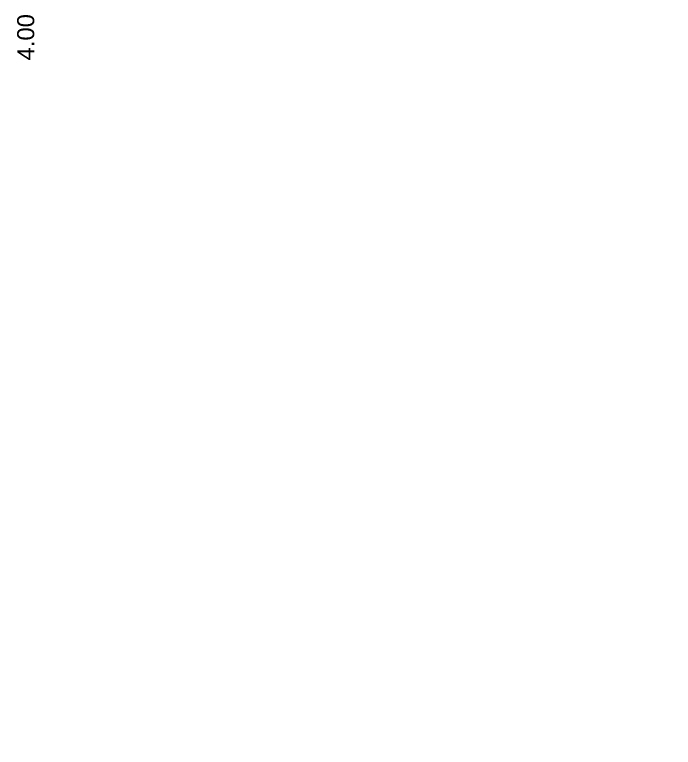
# Model space of a CAD drawing. Header units: metres. Extents: x -63 to 297, y -105 to 408.
# Drawn here: x 177.2 to 296.6, y 275.3 to 408.2 of the extents above; entities that cross this region are included whole.
import ezdxf

# ---------------------------------------------------------------- set-up
doc = ezdxf.new("R2010")
doc.units = ezdxf.units.M
doc.header["$LTSCALE"] = 0.00508
doc.header["$PDMODE"] = 1
doc.layers.add('Bemaßung-Rohbau', color=7, linetype='Continuous', lineweight=5, true_color=0x000000)
doc.styles.add('Arial', font='arial.ttf')
doc.dimstyles.new('vbk_50', dxfattribs={"dimtxt": 101.016365, "dimasz": 0.002245, "dimexe": 0.0015, "dimexo": 0.003, "dimgap": 0.0005, "dimtad": 1, "dimdec": 3, "dimzin": 3, "dimdsep": 46, "dimtxsty": 'Arial', "dimblk": 'VW_SLASH', "dimblk1": 'VW_SLASH', "dimblk2": 'VW_SLASH', "dimcen": 0, "dimdle": 0.002, "dimazin": 0, "dimtfac": 0.9, "dimtdec": 3, "dimtix": 1, "dimtmove": 0, "dimatfit": 0, "dimldrblk": 'DOT', "dimfxl": 0.005, "dimfxlon": 1, "dimfrac": 2, "dimtolj": 1, "dimtzin": 3, "dimarcsym": 0})

# ---------------------------------------------------------------- blocks, each defined once
blk = doc.blocks.new('VW_SLASH')
at = {"color": 0, "linetype": 'ByBlock', "lineweight": -2}
blk.add_line((0.5, 0), (-1, 0), dxfattribs=at)
at = {"color": 0, "lineweight": 20, "flags": 128}
blk.add_lwpolyline([(25, 25), (-25, -25)], dxfattribs=at)
blk = doc.blocks.new('*D244')
at = {"layer": 'Bemaßung-Rohbau', "color": 0, "lineweight": -2, "transparency": 16777216}
for p, q in [((190.16, 224.56), (180.21, 224.56)), ((182.5, 224.63), (182.5, 224.69)), ((182.5, 102.09), (182.5, 224.56)), ((190.16, 102.09), (180.21, 102.09)), ((182.5, 102.02), (182.5, 101.95))]:
    blk.add_line(p, q, dxfattribs=at)
at = {"layer": 'Defpoints', "color": 0, "transparency": 16777216}
for p in [(182.5, 224.56), (296.64, 224.56), (219.36, 102.09)]:
    blk.add_point(p, dxfattribs=at)
at = {"layer": 'Bemaßung-Rohbau', "color": 0, "lineweight": -2, "transparency": 16777216, "xscale": 0.06872848524861908, "yscale": 0.06872848524861908, "zscale": 0.06872848524861908}
for p, rotation in [((182.5, 224.56), 270), ((182.5, 102.09), 90)]:
    blk.add_blockref('VW_SLASH', p, dxfattribs=dict(at, rotation=rotation))
at = {"layer": 'Bemaßung-Rohbau', "color": 0, "transparency": 16777216, "insert": (179.25, 404.05), "char_height": 3.093, "attachment_point": 5, "rotation": 90, "style": 'Arial'}
blk.add_mtext('\\A1;4.00', dxfattribs=at)
blk = doc.blocks.new('_DOT')
at = {"color": 0, "linetype": 'ByBlock', "lineweight": -2}
blk.add_line((-0.5, 0), (-1, 0), dxfattribs=at)
at = {"color": 0, "linetype": 'ByBlock', "const_width": 0.5}
blk.add_lwpolyline([(-0.25, 0, 1), (0.25, 0, 1)], format="xyb", close=True, dxfattribs=at)

msp = doc.modelspace()

# ---------------------------------------------------------------- dimensions: what is measured, and where the dimension line sits
at = {"layer": 'Bemaßung-Rohbau'}
dim = msp.add_linear_dim(base=(182.5038, 224.557), p1=(219.3647, 102.0913), p2=(296.6438, 224.557), angle=270, text='4.00', dimstyle='vbk_50', override={"dimscale": 30.616422, "dimtxt": 0.101016, "dimexe": 0.075, "dimgap": 0.025, "dimlfac": 0.032662, "dimpost": '<>', "dimtxsty": 'Arial', "dimdle": 0.1, "dimtix": 0, "dimtmove": 2, "dimfxl": 0.25}, dxfattribs=at)
dim.commit()
dim.dimension.update_dxf_attribs({"geometry": '*D244', "text_midpoint": (179.2542, 404.0512), "dimtype": 160})

doc.saveas('drawing.dxf')
